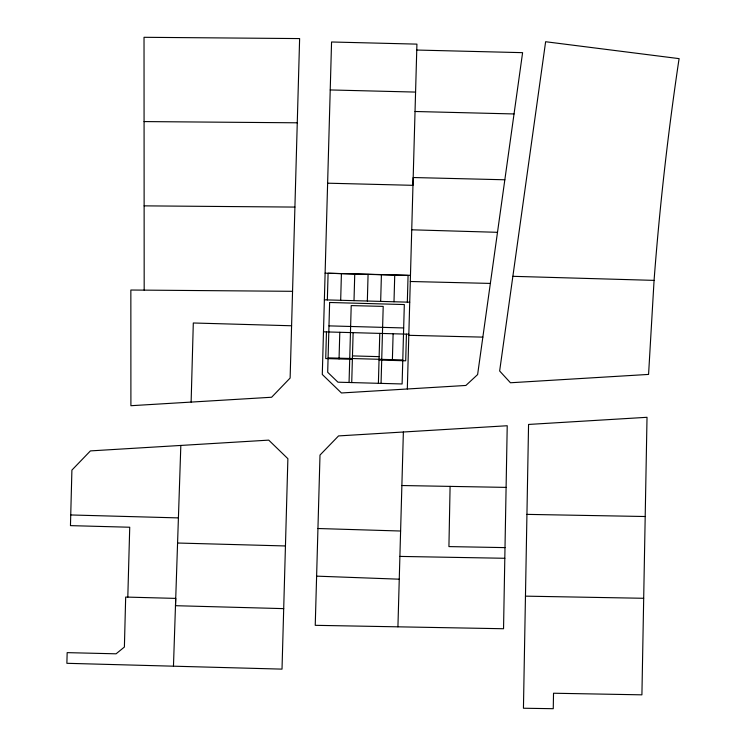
<?xml version="1.0" encoding="UTF-8"?>
<svg xmlns="http://www.w3.org/2000/svg" width="746" height="746" viewBox="0 0 746 746"><rect width="100%" height="100%" fill="white"/><g stroke="black" fill="none" stroke-linecap="round" stroke-linejoin="round"><path stroke-width="1.12" d="M525.464 596.147L528.56 424.446L647.024 417.303L641.914 694.834L553.523 693.23L553.252 708.7L523.44 708.234L525.464 596.147L643.649 598.283M450.09 486.373L448.924 546.594L505.005 547.611M504.809 558.278L503.541 628.738L315.241 625.325L319.997 455.069L338.553 435.916L507.224 425.742L504.809 558.278L399.893 556.413M283.722 608.633L175.496 605.696L175.739 598.395L125.673 597.061L124.395 647.034L116.078 653.813L67.159 652.638L66.879 663.306L282.016 669.125L287.881 458.687L268.737 440.131L90.415 450.901L71.905 470.111L70.46 525.632L129.729 527.236L127.808 597.117M191.125 402.094L193.307 322.99L291.583 325.769M326.459 331.905L325.722 358.565L352.382 359.311M327.345 299.92L328.091 273.26L408.071 275.479L407.325 302.139M339.048 358.938L339.794 332.278M340.68 300.284L341.416 273.623M349.063 382.493L351.207 305.59L383.202 306.392L381.057 383.379M351.73 382.567L353.119 332.651M354.005 300.657L354.751 273.996M367.34 301.03L368.076 274.369M378.39 383.304L379.779 333.387M380.665 301.393L381.411 274.733M392.368 360.421L393.114 333.76M394 301.766L394.737 275.106M397.926 626.836L403.372 432.009M406.439 334.133L405.703 360.794L379.043 360.048M407.316 388.992L413.181 177.529L504.837 179.777M327.625 183.19L412.967 185.325L416.921 44.126L331.56 41.99L322.291 374.464L341.435 392.974L465.886 385.458L477.617 374.576L522.601 52.658L416.753 50.047M173.464 666.187L180.83 445.446M654.074 280.375L648.572 374.417L510.45 382.763L499.643 370.995L545.624 41.729L679.121 58.636L678.496 62.533C667.801 134.83 659.576 207.491 654.074 280.375L512.866 276.318M144.081 121.579L297.262 122.801M144.127 205.859L294.912 207.08M292.553 291.313L130.848 290.026L130.904 405.712L271.619 397.245L290.129 378.045L299.622 38.578L144.025 37.3L144.183 290.138M401.87 485.525L506.105 487.39M526.937 514.376L645.122 516.512M330.217 89.949L415.587 92.084M415.037 111.499L514.041 113.951M325.107 273.176L410.468 275.311M410.291 281.494L490.355 283.415M408.799 335.318L482.848 337.127M70.73 514.964L178.415 517.901M177.576 543.023L285.448 545.96M324.37 299.836L409.722 302.205M328.986 325.871L403.67 327.951M323.475 331.83L408.836 334.199M352.476 355.907L379.136 356.644M328.091 357.866L402.784 359.945M411.727 229.805L497.498 232.314M317.945 528.513L400.611 531.021M316.621 576.145L399.259 579.185M329.629 302.484L327.69 372.273L337.947 382.185L402.113 383.966L404.323 304.555L329.629 302.484"/></g></svg>
